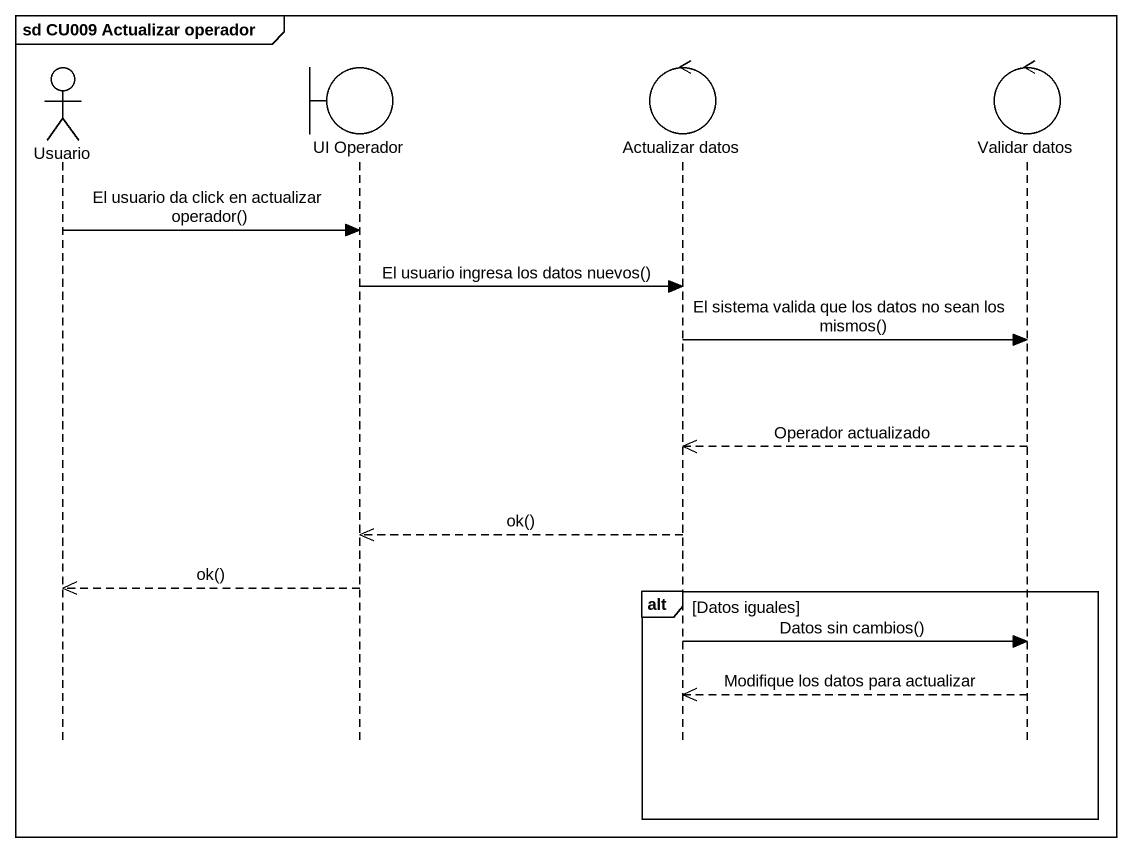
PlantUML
@startuml
mainframe sd CU009 Actualizar operador
hide footbox
actor Usuario
boundary "UI Operador" as UI_Operador
control "Actualizar datos" as Actualizar_datos
control "Validar datos" as Validar_datos

Usuario -> UI_Operador : El usuario da click en actualizar operador()
UI_Operador -> Actualizar_datos : El usuario ingresa los datos nuevos()
Actualizar_datos -> Validar_datos : El sistema valida que los datos no sean los mismos()
Validar_datos -->> Actualizar_datos : Operador actualizado
Actualizar_datos -->> UI_Operador : ok()
UI_Operador -->> Usuario : ok()
alt Datos iguales
  Actualizar_datos -> Validar_datos : Datos sin cambios()
  Validar_datos -->> Actualizar_datos : Modifique los datos para actualizar
end
@enduml
